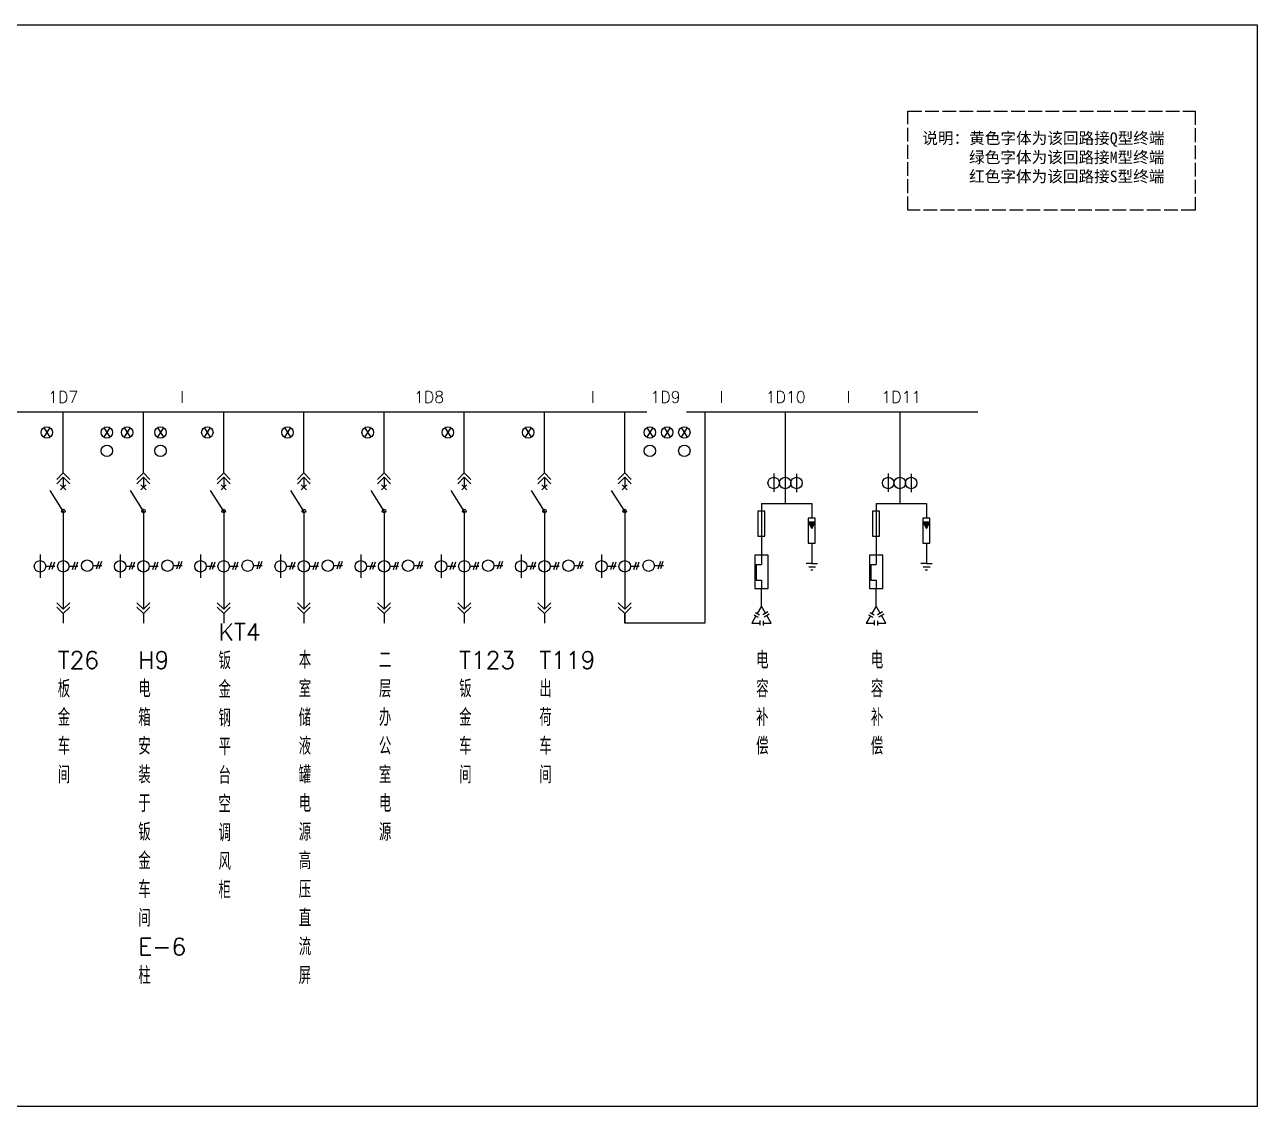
# Model space of a CAD drawing. Header units: millimetres. Extents: x 3170 to 6390, y 590 to 1534.
# Drawn here: x 5314 to 6390, y 590 to 1534 of the extents above; entities that cross this region are included whole.
import ezdxf

# ---------------------------------------------------------------- set-up
doc = ezdxf.new("R2010")
doc.units = ezdxf.units.MM
doc.linetypes.add('ACAD_ISO02W100', pattern=[15, 12, -3])
doc.styles.get("Standard").update_dxf_attribs({"font": 'txt', "bigfont": 'gbcbig.shx'})

msp = doc.modelspace()

# ---------------------------------------------------------------- hatches: boundary and pattern name
for points in [[(5997.7, 1099.9), (5997.7, 1099.8), (6000.8, 1094.6), (6003.8, 1099.9)], [(6097.7, 1099.9), (6097.7, 1099.8), (6100.8, 1094.6), (6103.8, 1099.9)]]:
    msp.add_hatch(color=256).paths.add_polyline_path(points)

# ---------------------------------------------------------------- linework, layer by layer
for p, q in [((4574.6, 1196.3), (5495.5, 1196.3)), ((5347.5, 1143), (5347.5, 1196.3)), ((5417.5, 1143), (5417.5, 1196.3)), ((5487.5, 1143), (5487.5, 1196.3)), ((5495.5, 1196.3), (5856.7, 1196.3)), ((5557.5, 1143), (5557.5, 1196.3)), ((5627.5, 1143), (5627.5, 1196.3)), ((5697.5, 1143), (5697.5, 1196.3)), ((5767.5, 1143), (5767.5, 1196.3)), ((5837.5, 1143), (5837.5, 1196.3)), ((5891.4, 1196.3), (6145.7, 1196.3)), ((5907.5, 1196.3), (5907.5, 1012)), ((5977.5, 1196.3), (5977.5, 1116.3)), ((6077.5, 1196.3), (6077.5, 1116.3)), ((5335.8, 1182.6), (5330.5, 1174.1)), ((5330.5, 1182.6), (5335.8, 1174.1)), ((5388.2, 1182.6), (5383, 1174.1)), ((5383, 1182.6), (5388.2, 1174.1)), ((5385.6, 1178.3), (5385.6, 1178.3)), ((5405.8, 1182.6), (5400.5, 1174.1)), ((5400.5, 1182.6), (5405.8, 1174.1)), ((5435, 1182.6), (5429.7, 1174.1)), ((5429.7, 1182.6), (5435, 1174.1)), ((5432.3, 1178.3), (5432.3, 1178.3)), ((5475.8, 1182.6), (5470.5, 1174.1)), ((5470.5, 1182.6), (5475.8, 1174.1)), ((5545.8, 1182.6), (5540.5, 1174.1)), ((5540.5, 1182.6), (5545.8, 1174.1)), ((5615.8, 1182.6), (5610.5, 1174.1)), ((5610.5, 1182.6), (5615.8, 1174.1)), ((5685.8, 1182.6), (5680.5, 1174.1)), ((5680.5, 1182.6), (5685.8, 1174.1)), ((5755.8, 1182.6), (5750.5, 1174.1)), ((5750.5, 1182.6), (5755.8, 1174.1)), ((5862.1, 1182.6), (5856.8, 1174.1)), ((5856.8, 1182.6), (5862.1, 1174.1)), ((5859.5, 1178.3), (5859.5, 1178.3)), ((5877.1, 1182.6), (5871.8, 1174.1)), ((5871.8, 1182.6), (5877.1, 1174.1)), ((5892.1, 1182.6), (5886.8, 1174.1)), ((5886.8, 1182.6), (5892.1, 1174.1)), ((5347.5, 1143), (5341.8, 1137.3)), ((5353.1, 1137.3), (5347.5, 1143)), ((5417.5, 1143), (5411.8, 1137.3)), ((5423.1, 1137.3), (5417.5, 1143)), ((5487.5, 1143), (5481.8, 1137.3)), ((5493.1, 1137.3), (5487.5, 1143)), ((5557.5, 1143), (5551.8, 1137.3)), ((5563.1, 1137.3), (5557.5, 1143)), ((5627.5, 1143), (5621.8, 1137.3)), ((5633.1, 1137.3), (5627.5, 1143)), ((5697.5, 1143), (5691.8, 1137.3)), ((5703.1, 1137.3), (5697.5, 1143)), ((5767.5, 1143), (5761.8, 1137.3)), ((5773.1, 1137.3), (5767.5, 1143)), ((5837.5, 1143), (5831.8, 1137.3)), ((5843.1, 1137.3), (5837.5, 1143)), ((5967.5, 1142.6), (5967.5, 1126.4)), ((5987.5, 1142.3), (5987.5, 1126.1)), ((6067.5, 1142.6), (6067.5, 1126.4)), ((6087.5, 1142.3), (6087.5, 1126.1)), ((5347.5, 1139.2), (5341.8, 1133.6)), ((5345.2, 1128.2), (5349.7, 1132.7)), ((5345.2, 1132.7), (5349.7, 1128.2)), ((5353.1, 1133.6), (5347.5, 1139.2)), ((5347.5, 1139.2), (5347.5, 1130.4)), ((5417.5, 1139.2), (5411.8, 1133.6)), ((5415.2, 1128.2), (5419.7, 1132.7)), ((5415.2, 1132.7), (5419.7, 1128.2)), ((5423.1, 1133.6), (5417.5, 1139.2)), ((5417.5, 1139.2), (5417.5, 1130.4)), ((5487.5, 1139.2), (5481.8, 1133.6)), ((5485.2, 1128.2), (5489.7, 1132.7)), ((5485.2, 1132.7), (5489.7, 1128.2)), ((5493.1, 1133.6), (5487.5, 1139.2)), ((5487.5, 1139.2), (5487.5, 1130.4)), ((5557.5, 1139.2), (5551.8, 1133.6)), ((5555.2, 1128.2), (5559.7, 1132.7)), ((5555.2, 1132.7), (5559.7, 1128.2)), ((5563.1, 1133.6), (5557.5, 1139.2)), ((5557.5, 1139.2), (5557.5, 1130.4)), ((5627.5, 1139.2), (5621.8, 1133.6)), ((5625.2, 1128.2), (5629.7, 1132.7)), ((5625.2, 1132.7), (5629.7, 1128.2)), ((5633.1, 1133.6), (5627.5, 1139.2)), ((5627.5, 1139.2), (5627.5, 1130.4)), ((5697.5, 1139.2), (5691.8, 1133.6)), ((5695.2, 1128.2), (5699.7, 1132.7)), ((5695.2, 1132.7), (5699.7, 1128.2)), ((5703.1, 1133.6), (5697.5, 1139.2)), ((5697.5, 1139.2), (5697.5, 1130.4)), ((5767.5, 1139.2), (5761.8, 1133.6)), ((5765.2, 1128.2), (5769.7, 1132.7)), ((5765.2, 1132.7), (5769.7, 1128.2)), ((5773.1, 1133.6), (5767.5, 1139.2)), ((5767.5, 1139.2), (5767.5, 1130.4)), ((5837.5, 1139.2), (5831.8, 1133.6)), ((5835.2, 1128.2), (5839.7, 1132.7)), ((5835.2, 1132.7), (5839.7, 1128.2)), ((5843.1, 1133.6), (5837.5, 1139.2)), ((5837.5, 1139.2), (5837.5, 1130.4)), ((5347.5, 1109.7), (5336.1, 1127.7)), ((5417.5, 1109.7), (5406.1, 1127.7)), ((5487.5, 1109.7), (5476.1, 1127.7)), ((5557.5, 1109.7), (5546.1, 1127.7)), ((5627.5, 1109.7), (5616.1, 1127.7)), ((5697.5, 1109.7), (5686.1, 1127.7)), ((5767.5, 1109.7), (5756.1, 1127.7)), ((5837.5, 1109.7), (5826.1, 1127.7)), ((5347.5, 1109.7), (5347.5, 1024.1)), ((5417.5, 1109.7), (5417.5, 1024.1)), ((5487.5, 1109.7), (5487.5, 1024.1)), ((5557.5, 1109.7), (5557.5, 1024.1)), ((5627.5, 1109.7), (5627.5, 1024.1)), ((5697.5, 1109.7), (5697.5, 1024.1)), ((5767.5, 1109.7), (5767.5, 1024.1)), ((5837.5, 1109.7), (5837.5, 1024.1)), ((5953.8, 1109.6), (5953.8, 1087.8)), ((5959.9, 1109.5), (5953.8, 1109.5)), ((5956.9, 1116.3), (6000.8, 1116.3)), ((5956.9, 1116.3), (5956.9, 1071.2)), ((5959.9, 1087.8), (5959.9, 1109.5)), ((6000.8, 1116.3), (6000.8, 1103.4)), ((6053.8, 1109.6), (6053.8, 1087.8)), ((6059.9, 1109.5), (6053.8, 1109.5)), ((6056.9, 1116.3), (6100.8, 1116.3)), ((6056.9, 1116.3), (6056.9, 1071.2)), ((6059.9, 1087.8), (6059.9, 1109.5)), ((6100.8, 1116.3), (6100.8, 1103.4)), ((5997.7, 1103.5), (5997.7, 1081.7)), ((6003.8, 1103.4), (5997.7, 1103.4)), ((6003.8, 1081.7), (6003.8, 1103.4)), ((6097.7, 1103.5), (6097.7, 1081.7)), ((6103.8, 1103.4), (6097.7, 1103.4)), ((6103.8, 1081.7), (6103.8, 1103.4)), ((5953.8, 1087.8), (5959.9, 1087.8)), ((6053.8, 1087.8), (6059.9, 1087.8)), ((5997.7, 1081.7), (6003.8, 1081.7)), ((6000.8, 1081.7), (6000.8, 1063.9)), ((6097.7, 1081.7), (6103.8, 1081.7)), ((6100.8, 1081.7), (6100.8, 1063.9)), ((5327.2, 1071.8), (5327.2, 1051.6)), ((5337.3, 1065.1), (5335, 1058.5)), ((5339.7, 1065.1), (5337.4, 1058.6)), ((5357.6, 1065.1), (5355.3, 1058.5)), ((5357.6, 1065.1), (5355.3, 1058.5)), ((5359.9, 1065.1), (5357.6, 1058.5)), ((5359.9, 1065.1), (5357.6, 1058.5)), ((5378.6, 1065.7), (5376.3, 1059.1)), ((5380.9, 1065.7), (5378.6, 1059.2)), ((5397.2, 1071.8), (5397.2, 1051.6)), ((5407.3, 1065.1), (5405, 1058.5)), ((5409.7, 1065.1), (5407.4, 1058.6)), ((5427.6, 1065.1), (5425.3, 1058.5)), ((5427.6, 1065.1), (5425.3, 1058.5)), ((5429.9, 1065.1), (5427.6, 1058.5)), ((5429.9, 1065.1), (5427.6, 1058.5)), ((5448.6, 1065.7), (5446.3, 1059.1)), ((5450.9, 1065.7), (5448.6, 1059.2)), ((5467.2, 1071.8), (5467.2, 1051.6)), ((5477.3, 1065.1), (5475, 1058.5)), ((5479.7, 1065.1), (5477.4, 1058.6)), ((5497.6, 1065.1), (5495.3, 1058.5)), ((5497.6, 1065.1), (5495.3, 1058.5)), ((5499.9, 1065.1), (5497.6, 1058.5)), ((5499.9, 1065.1), (5497.6, 1058.5)), ((5518.6, 1065.7), (5516.3, 1059.1)), ((5520.9, 1065.7), (5518.6, 1059.2)), ((5537.2, 1071.8), (5537.2, 1051.6)), ((5547.3, 1065.1), (5545, 1058.5)), ((5549.7, 1065.1), (5547.4, 1058.6)), ((5567.6, 1065.1), (5565.3, 1058.5)), ((5567.6, 1065.1), (5565.3, 1058.5)), ((5569.9, 1065.1), (5567.6, 1058.5)), ((5569.9, 1065.1), (5567.6, 1058.5)), ((5588.6, 1065.7), (5586.3, 1059.1)), ((5590.9, 1065.7), (5588.6, 1059.2)), ((5607.2, 1071.8), (5607.2, 1051.6)), ((5617.3, 1065.1), (5615, 1058.5)), ((5619.7, 1065.1), (5617.4, 1058.6)), ((5637.6, 1065.1), (5635.3, 1058.5)), ((5637.6, 1065.1), (5635.3, 1058.5)), ((5639.9, 1065.1), (5637.6, 1058.5)), ((5639.9, 1065.1), (5637.6, 1058.5)), ((5658.6, 1065.7), (5656.3, 1059.1)), ((5660.9, 1065.7), (5658.6, 1059.2)), ((5677.2, 1071.8), (5677.2, 1051.6)), ((5687.3, 1065.1), (5685, 1058.5)), ((5689.7, 1065.1), (5687.4, 1058.6)), ((5707.6, 1065.1), (5705.3, 1058.5)), ((5707.6, 1065.1), (5705.3, 1058.5)), ((5709.9, 1065.1), (5707.6, 1058.5)), ((5709.9, 1065.1), (5707.6, 1058.5)), ((5728.6, 1065.7), (5726.3, 1059.1)), ((5730.9, 1065.7), (5728.6, 1059.2)), ((5747.2, 1071.8), (5747.2, 1051.6)), ((5757.3, 1065.1), (5755, 1058.5)), ((5759.7, 1065.1), (5757.4, 1058.6)), ((5777.6, 1065.1), (5775.3, 1058.5)), ((5777.6, 1065.1), (5775.3, 1058.5)), ((5779.9, 1065.1), (5777.6, 1058.5)), ((5779.9, 1065.1), (5777.6, 1058.5)), ((5798.6, 1065.7), (5796.3, 1059.1)), ((5800.9, 1065.7), (5798.6, 1059.2)), ((5817.2, 1071.8), (5817.2, 1051.6)), ((5827.3, 1065.1), (5825, 1058.5)), ((5829.7, 1065.1), (5827.4, 1058.6)), ((5847.6, 1065.1), (5845.3, 1058.5)), ((5847.6, 1065.1), (5845.3, 1058.5)), ((5849.9, 1065.1), (5847.6, 1058.5)), ((5849.9, 1065.1), (5847.6, 1058.5)), ((5868.6, 1065.7), (5866.3, 1059.1)), ((5870.9, 1065.7), (5868.6, 1059.2)), ((5951, 1071.2), (5951, 1042.2)), ((5962.8, 1071.2), (5951, 1071.2)), ((5956.9, 1071.2), (5956.9, 1063)), ((5962.8, 1042.2), (5962.8, 1071.2)), ((6051, 1071.2), (6051, 1042.2)), ((6062.8, 1071.2), (6051, 1071.2)), ((6056.9, 1071.2), (6056.9, 1063)), ((6062.8, 1042.2), (6062.8, 1071.2)), ((5332.2, 1061.5), (5340, 1061.5)), ((5352.5, 1061.5), (5360.2, 1061.5)), ((5352.5, 1061.5), (5360.2, 1061.5)), ((5373.4, 1062.1), (5381.2, 1062.1)), ((5402.2, 1061.5), (5410, 1061.5)), ((5422.5, 1061.5), (5430.2, 1061.5)), ((5422.5, 1061.5), (5430.2, 1061.5)), ((5443.4, 1062.1), (5451.2, 1062.1)), ((5472.2, 1061.5), (5480, 1061.5)), ((5492.5, 1061.5), (5500.2, 1061.5)), ((5492.5, 1061.5), (5500.2, 1061.5)), ((5513.4, 1062.1), (5521.2, 1062.1)), ((5542.2, 1061.5), (5550, 1061.5)), ((5562.5, 1061.5), (5570.2, 1061.5)), ((5562.5, 1061.5), (5570.2, 1061.5)), ((5583.4, 1062.1), (5591.2, 1062.1)), ((5612.2, 1061.5), (5620, 1061.5)), ((5632.5, 1061.5), (5640.2, 1061.5)), ((5632.5, 1061.5), (5640.2, 1061.5)), ((5653.4, 1062.1), (5661.2, 1062.1)), ((5682.2, 1061.5), (5690, 1061.5)), ((5702.5, 1061.5), (5710.2, 1061.5)), ((5702.5, 1061.5), (5710.2, 1061.5)), ((5723.4, 1062.1), (5731.2, 1062.1)), ((5752.2, 1061.5), (5760, 1061.5)), ((5772.5, 1061.5), (5780.2, 1061.5)), ((5772.5, 1061.5), (5780.2, 1061.5)), ((5793.4, 1062.1), (5801.2, 1062.1)), ((5822.2, 1061.5), (5830, 1061.5)), ((5842.5, 1061.5), (5850.2, 1061.5)), ((5842.5, 1061.5), (5850.2, 1061.5)), ((5863.4, 1062.1), (5871.2, 1062.1)), ((5952.2, 1063), (5952.2, 1049.5)), ((5952.2, 1063), (5956.9, 1063)), ((6000.8, 1063.9), (5995.8, 1063.9)), ((6004.1, 1060.8), (5998.1, 1060.8)), ((6001.8, 1058), (5999.8, 1058)), ((6000.8, 1063.9), (6005.8, 1063.9)), ((6052.2, 1063), (6052.2, 1049.5)), ((6052.2, 1063), (6056.9, 1063)), ((6100.8, 1063.9), (6095.8, 1063.9)), ((6104.1, 1060.8), (6098.1, 1060.8)), ((6101.8, 1058), (6099.8, 1058)), ((6100.8, 1063.9), (6105.8, 1063.9)), ((5952.2, 1049.5), (5956.9, 1049.5)), ((5956.9, 1049.5), (5956.9, 1042.2)), ((6052.2, 1049.5), (6056.9, 1049.5)), ((6056.9, 1049.5), (6056.9, 1042.2)), ((5951, 1042.2), (5962.8, 1042.2)), ((5956.9, 1026.8), (5956.9, 1042.2)), ((6051, 1042.2), (6062.8, 1042.2)), ((6056.9, 1026.8), (6056.9, 1042.2)), ((5341.8, 1029.7), (5347.5, 1024.1)), ((5341.8, 1025.9), (5347.5, 1020.3)), ((5347.5, 1024.1), (5353.1, 1029.7)), ((5347.5, 1020.3), (5353.1, 1025.9)), ((5411.8, 1029.7), (5417.5, 1024.1)), ((5411.8, 1025.9), (5417.5, 1020.3)), ((5417.5, 1024.1), (5423.1, 1029.7)), ((5417.5, 1020.3), (5423.1, 1025.9)), ((5481.8, 1029.7), (5487.5, 1024.1)), ((5481.8, 1025.9), (5487.5, 1020.3)), ((5487.5, 1024.1), (5493.1, 1029.7)), ((5487.5, 1020.3), (5493.1, 1025.9)), ((5551.8, 1029.7), (5557.5, 1024.1)), ((5551.8, 1025.9), (5557.5, 1020.3)), ((5557.5, 1024.1), (5563.1, 1029.7)), ((5557.5, 1020.3), (5563.1, 1025.9)), ((5621.8, 1029.7), (5627.5, 1024.1)), ((5621.8, 1025.9), (5627.5, 1020.3)), ((5627.5, 1024.1), (5633.1, 1029.7)), ((5627.5, 1020.3), (5633.1, 1025.9)), ((5691.8, 1029.7), (5697.5, 1024.1)), ((5691.8, 1025.9), (5697.5, 1020.3)), ((5697.5, 1024.1), (5703.1, 1029.7)), ((5697.5, 1020.3), (5703.1, 1025.9)), ((5761.8, 1029.7), (5767.5, 1024.1)), ((5761.8, 1025.9), (5767.5, 1020.3)), ((5767.5, 1024.1), (5773.1, 1029.7)), ((5767.5, 1020.3), (5773.1, 1025.9)), ((5831.8, 1029.7), (5837.5, 1024.1)), ((5831.8, 1025.9), (5837.5, 1020.3)), ((5837.5, 1024.1), (5843.1, 1029.7)), ((5837.5, 1020.3), (5843.1, 1025.9)), ((5347.5, 1020.3), (5347.5, 1012)), ((5417.5, 1020.3), (5417.5, 1012)), ((5487.5, 1020.3), (5487.5, 1012)), ((5557.5, 1020.3), (5557.5, 1012)), ((5627.5, 1020.3), (5627.5, 1012)), ((5697.5, 1020.3), (5697.5, 1012)), ((5767.5, 1020.3), (5767.5, 1012)), ((5837.5, 1020.3), (5837.5, 1012)), ((5837.5, 1012), (5837.5, 1020.3)), ((5907.5, 1012), (5837.5, 1012)), ((5950.2, 1019.2), (5954, 1017)), ((5951.7, 1021.3), (5955.1, 1019.3)), ((5955.3, 1014.1), (5955.3, 1010.1)), ((5962.5, 1021.7), (5958.1, 1019.2)), ((5958.2, 1014), (5958.2, 1010)), ((5963.7, 1019.8), (5959.1, 1017.1)), ((5960.5, 1020.6), (5962.5, 1021.7)), ((5961.6, 1018.6), (5963.7, 1019.8)), ((6050.2, 1019.2), (6054, 1017)), ((6051.7, 1021.3), (6055.1, 1019.3)), ((6055.3, 1014.1), (6055.3, 1010.1)), ((6062.5, 1021.7), (6058.1, 1019.2)), ((6058.2, 1014), (6058.2, 1010)), ((6063.7, 1019.8), (6059.1, 1017.1)), ((6060.5, 1020.6), (6062.5, 1021.7)), ((6061.6, 1018.6), (6063.7, 1019.8))]:
    msp.add_line(p, q)
at = {"color": 3}
msp.add_lwpolyline([(3169.9, 1534), (6389.6, 1534), (6389.6, 590.4), (3169.9, 590.4)], close=True, dxfattribs=at)
at = {"color": 6, "linetype": 'ACAD_ISO02W100'}
msp.add_lwpolyline([(6084.7, 1458.6), (6335.2, 1458.6), (6335.2, 1372.1), (6084.7, 1372.1)], close=True, dxfattribs=at)
for points in [[(6000.8, 1094.6), (6003.8, 1099.9), (5997.7, 1099.9)], [(6100.8, 1094.6), (6103.8, 1099.9), (6097.7, 1099.9)]]:
    msp.add_lwpolyline(points, close=True)
for points in [[(5960.5, 1020.6), (5956.9, 1026.8), (5953.2, 1020.4)], [(6060.5, 1020.6), (6056.9, 1026.8), (6053.2, 1020.4)], [(5951.9, 1018.2), (5948.3, 1012), (5955.3, 1012)], [(5958.2, 1012), (5965.4, 1012), (5961.6, 1018.6)], [(6051.9, 1018.2), (6048.3, 1012), (6055.3, 1012)], [(6058.2, 1012), (6065.4, 1012), (6061.6, 1018.6)]]:
    msp.add_lwpolyline(points)
for centre, radius in [((5333.2, 1178.3), 5), ((5385.6, 1178.3), 5), ((5403.2, 1178.3), 5), ((5432.3, 1178.3), 5), ((5473.2, 1178.3), 5), ((5543.2, 1178.3), 5), ((5613.2, 1178.3), 5), ((5683.2, 1178.3), 5), ((5753.2, 1178.3), 5), ((5859.5, 1178.3), 5), ((5874.5, 1178.3), 5), ((5889.5, 1178.3), 5), ((5385.6, 1162.2), 5), ((5432.3, 1162.2), 5), ((5859.5, 1162.2), 5), ((5889.5, 1162.2), 5), ((5967.5, 1134.2), 5), ((5977.5, 1134.2), 5), ((5987.5, 1134.2), 5), ((6067.5, 1134.2), 5), ((6077.5, 1134.2), 5), ((6087.5, 1134.2), 5), ((5347.5, 1109.7), 1.56), ((5417.5, 1109.7), 1.56), ((5487.5, 1109.7), 1.56), ((5557.5, 1109.7), 1.56), ((5627.5, 1109.7), 1.56), ((5697.5, 1109.7), 1.56), ((5767.5, 1109.7), 1.56), ((5837.5, 1109.7), 1.56), ((5327.2, 1061.5), 5), ((5347.5, 1061.5), 5), ((5347.5, 1061.5), 5), ((5368.4, 1062.1), 5), ((5397.2, 1061.5), 5), ((5417.5, 1061.5), 5), ((5417.5, 1061.5), 5), ((5438.4, 1062.1), 5), ((5467.2, 1061.5), 5), ((5487.5, 1061.5), 5), ((5487.5, 1061.5), 5), ((5508.4, 1062.1), 5), ((5537.2, 1061.5), 5), ((5557.5, 1061.5), 5), ((5557.5, 1061.5), 5), ((5578.4, 1062.1), 5), ((5607.2, 1061.5), 5), ((5627.5, 1061.5), 5), ((5627.5, 1061.5), 5), ((5648.4, 1062.1), 5), ((5677.2, 1061.5), 5), ((5697.5, 1061.5), 5), ((5697.5, 1061.5), 5), ((5718.4, 1062.1), 5), ((5747.2, 1061.5), 5), ((5767.5, 1061.5), 5), ((5767.5, 1061.5), 5), ((5788.4, 1062.1), 5), ((5817.2, 1061.5), 5), ((5837.5, 1061.5), 5), ((5837.5, 1061.5), 5), ((5858.4, 1062.1), 5)]:
    msp.add_circle(centre, radius)

# ---------------------------------------------------------------- texts
at = {"color": 6, "insert": (6097.2, 1440), "char_height": 10, "attachment_point": 1}
msp.add_mtext_dynamic_manual_height_columns('{\\fSimSun|b0|i0|c134|p2;说明：黄色字体为该回路接Q型终端\\P      绿色字体为该回路接M型终端\\P      红色字体为该回路接S型终端}', width=251.237, gutter_width=12.5, heights=[0], dxfattribs=at)
at = {"attachment_point": 1}
for s, insert, char_height, width in [('\\pi-0.24539;1D7', (5334.6, 1214.2), 10, 22.843), ('I', (5449.5, 1214.2), 10, 22.843), ('\\pi-0.24539;1D8', (5653.9, 1214.2), 10, 22.843), ('I', (5807.9, 1214.2), 10, 22.843), ('\\pi-0.24539;1D9', (5860.3, 1214.2), 10, 22.843), ('I', (5920.3, 1214.2), 10, 22.843), ('\\pi-2.7454;1D10', (5963.4, 1214.2), 10, 22.843), ('I', (6031.2, 1214.2), 10, 22.843), ('\\pi-1.9121;1D11', (6063.5, 1214.2), 10, 22.843), ('本室储液罐 电源高压直流屏', (5553, 987.2), 15, 19.809), ('二 层 办公 室 电源', (5623, 987.2), 15, 19.809), ('电容补偿', (5952.2, 987.2), 15, 19.809), ('电容补偿', (6052.3, 987.2), 15, 19.809)]:
    msp.add_mtext(s, dxfattribs=dict(at, insert=insert, char_height=char_height, width=width))
at = {"color": 1, "char_height": 15, "width": 19.809, "attachment_point": 1}
for s, insert in [(' KT4钣金钢平台空调风柜', (5483, 1011.7)), ('T26\\P板金 车 间 ', (5342.7, 987.2)), ('T123钣金\\P车\\P间', (5693, 987.2)), ('T119\\P出荷 车 间', (5763, 987.2))]:
    msp.add_mtext(s, dxfattribs=dict(at, insert=insert))
at = {"color": 3, "insert": (5413, 987.2), "char_height": 15, "width": 19.809, "attachment_point": 1}
msp.add_mtext('H9电箱安装于钣金车间E-6柱', dxfattribs=at)

doc.saveas('drawing.dxf')
